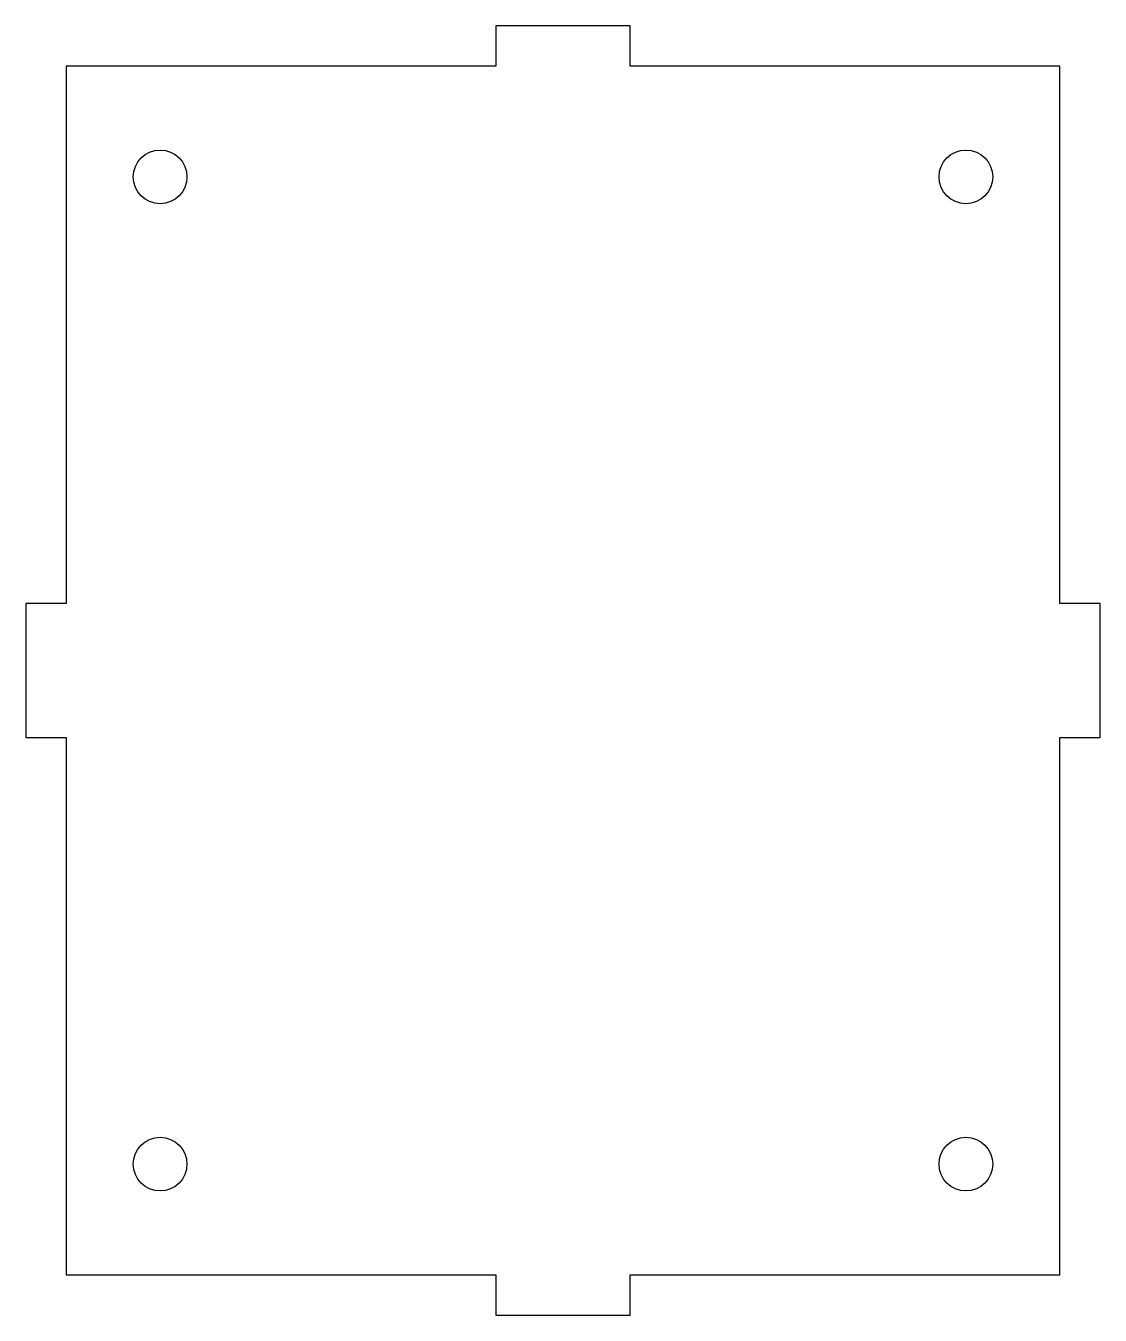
# Model space of a CAD drawing. Header units: millimetres. Extents: x -40 to 40, y -84.8 to 11.2.
import ezdxf

# ---------------------------------------------------------------- set-up
doc = ezdxf.new("R2010")
doc.units = ezdxf.units.MM

msp = doc.modelspace()

# ---------------------------------------------------------------- linework, layer by layer
at = {"color": 7, "linetype": 'Continuous', "lineweight": 25}
for p, q in [((5, 11.25), (-5, 11.25)), ((-5, 11.25), (-5, 8.25)), ((5, 8.25), (5, 11.25)), ((-5, 8.25), (-37, 8.25)), ((-37, 8.25), (-37, -31.75)), ((37, 8.25), (5, 8.25)), ((37, -31.75), (37, 8.25)), ((-37, -31.75), (-40, -31.75)), ((-40, -31.75), (-40, -41.75)), ((40, -31.75), (37, -31.75)), ((40, -41.75), (40, -31.75)), ((-40, -41.75), (-37, -41.75)), ((-37, -41.75), (-37, -81.75)), ((37, -81.75), (37, -41.75)), ((37, -41.75), (40, -41.75)), ((-37, -81.75), (-5, -81.75)), ((-5, -81.75), (-5, -84.75)), ((5, -81.75), (37, -81.75)), ((5, -84.75), (5, -81.75)), ((-5, -84.75), (5, -84.75))]:
    msp.add_line(p, q, dxfattribs=at)
for centre in [(-30, 0), (30, 0), (-30, -73.5), (30, -73.5)]:
    msp.add_circle(centre, 2, dxfattribs=at)

doc.saveas('drawing.dxf')
